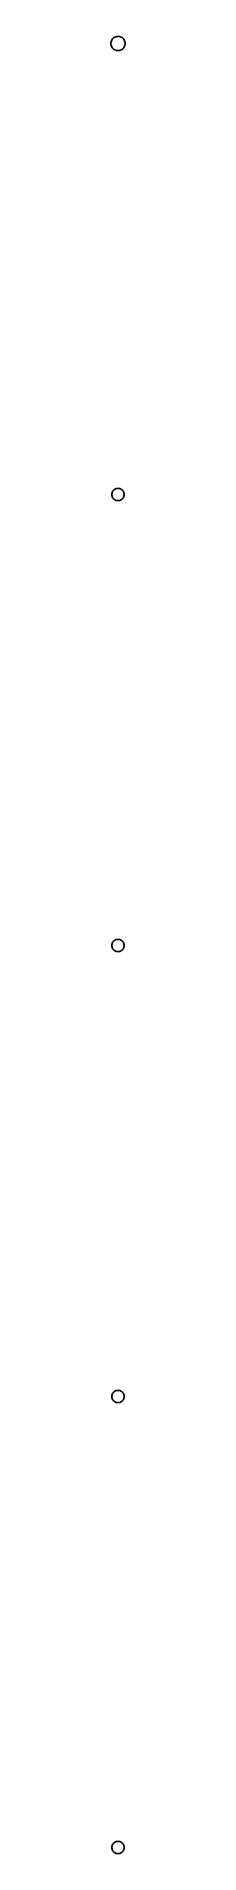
# Model space of a CAD drawing. Header units: metres. Extents: x -2 to 2, y -1 to 442.
import ezdxf

# ---------------------------------------------------------------- set-up
doc = ezdxf.new("R2010")
doc.units = ezdxf.units.M

msp = doc.modelspace()

# ---------------------------------------------------------------- linework, layer by layer
for p, q in [((-1.73, 440.22), (-1.75, 440)), ((-1.75, 440), (-1.73, 439.78)), ((-1.69, 440.43), (-1.73, 440.22)), ((-1.73, 439.78), (-1.69, 439.57)), ((-1.62, 440.64), (-1.69, 440.43)), ((-1.69, 439.57), (-1.62, 439.36)), ((-1.53, 440.84), (-1.62, 440.64)), ((-1.62, 439.36), (-1.53, 439.16)), ((-1.41, 441.03), (-1.53, 440.84)), ((-1.53, 439.16), (-1.41, 438.97)), ((-1.27, 441.2), (-1.41, 441.03)), ((-1.41, 438.97), (-1.27, 438.8)), ((-1.11, 441.35), (-1.27, 441.2)), ((-0.94, 441.48), (-1.11, 441.35)), ((-0.74, 441.58), (-0.94, 441.48)), ((-0.54, 441.66), (-0.74, 441.58)), ((-0.33, 441.72), (-0.54, 441.66)), ((-0.11, 441.74), (-0.33, 441.72)), ((0.11, 441.74), (-0.11, 441.74)), ((0.33, 441.72), (0.11, 441.74)), ((0.54, 441.66), (0.33, 441.72)), ((0.74, 441.58), (0.54, 441.66)), ((0.94, 441.48), (0.74, 441.58)), ((1.11, 441.35), (0.94, 441.48)), ((1.27, 441.2), (1.11, 441.35)), ((1.41, 441.03), (1.27, 441.2)), ((1.27, 438.8), (1.41, 438.97)), ((1.53, 440.84), (1.41, 441.03)), ((1.41, 438.97), (1.53, 439.16)), ((1.62, 440.64), (1.53, 440.84)), ((1.53, 439.16), (1.62, 439.36)), ((1.69, 440.43), (1.62, 440.64)), ((1.62, 439.36), (1.69, 439.57)), ((1.73, 440.22), (1.69, 440.43)), ((1.69, 439.57), (1.73, 439.78)), ((1.75, 440), (1.73, 440.22)), ((1.73, 439.78), (1.75, 440)), ((-1.27, 438.8), (-1.11, 438.65)), ((-1.11, 438.65), (-0.94, 438.52)), ((-0.94, 438.52), (-0.74, 438.42)), ((-0.74, 438.42), (-0.54, 438.34)), ((-0.54, 438.34), (-0.33, 438.28)), ((-0.33, 438.28), (-0.11, 438.26)), ((-0.11, 438.26), (0.11, 438.26)), ((0.11, 438.26), (0.33, 438.28)), ((0.33, 438.28), (0.54, 438.34)), ((0.54, 438.34), (0.74, 438.42)), ((0.74, 438.42), (0.94, 438.52)), ((0.94, 438.52), (1.11, 438.65)), ((1.11, 438.65), (1.27, 438.8)), ((-1.49, 330.19), (-1.5, 330)), ((-1.5, 330), (-1.49, 329.81)), ((-1.45, 330.37), (-1.49, 330.19)), ((-1.49, 329.81), (-1.45, 329.63)), ((-1.39, 330.55), (-1.45, 330.37)), ((-1.45, 329.63), (-1.39, 329.45)), ((-1.31, 330.72), (-1.39, 330.55)), ((-1.39, 329.45), (-1.31, 329.28)), ((-1.21, 330.88), (-1.31, 330.72)), ((-1.31, 329.28), (-1.21, 329.12)), ((-1.09, 331.03), (-1.21, 330.88)), ((-1.21, 329.12), (-1.09, 328.97)), ((-0.96, 331.16), (-1.09, 331.03)), ((-1.09, 328.97), (-0.96, 328.84)), ((-0.8, 331.27), (-0.96, 331.16)), ((-0.96, 328.84), (-0.8, 328.73)), ((-0.64, 331.36), (-0.8, 331.27)), ((-0.8, 328.73), (-0.64, 328.64)), ((-0.46, 331.43), (-0.64, 331.36)), ((-0.64, 328.64), (-0.46, 328.57)), ((-0.28, 331.47), (-0.46, 331.43)), ((-0.46, 328.57), (-0.28, 328.53)), ((-0.09, 331.5), (-0.28, 331.47)), ((-0.28, 328.53), (-0.09, 328.5)), ((0.09, 331.5), (-0.09, 331.5)), ((-0.09, 328.5), (0.09, 328.5)), ((0.28, 331.47), (0.09, 331.5)), ((0.09, 328.5), (0.28, 328.53)), ((0.46, 331.43), (0.28, 331.47)), ((0.28, 328.53), (0.46, 328.57)), ((0.64, 331.36), (0.46, 331.43)), ((0.46, 328.57), (0.64, 328.64)), ((0.8, 331.27), (0.64, 331.36)), ((0.64, 328.64), (0.8, 328.73)), ((0.96, 331.16), (0.8, 331.27)), ((0.8, 328.73), (0.96, 328.84)), ((1.09, 331.03), (0.96, 331.16)), ((0.96, 328.84), (1.09, 328.97)), ((1.21, 330.88), (1.09, 331.03)), ((1.09, 328.97), (1.21, 329.12)), ((1.31, 330.72), (1.21, 330.88)), ((1.21, 329.12), (1.31, 329.28)), ((1.39, 330.55), (1.31, 330.72)), ((1.31, 329.28), (1.39, 329.45)), ((1.45, 330.37), (1.39, 330.55)), ((1.39, 329.45), (1.45, 329.63)), ((1.49, 330.19), (1.45, 330.37)), ((1.45, 329.63), (1.49, 329.81)), ((1.5, 330), (1.49, 330.19)), ((1.49, 329.81), (1.5, 330)), ((-1.49, 220.19), (-1.5, 220)), ((-1.5, 220), (-1.49, 219.81)), ((-1.45, 220.37), (-1.49, 220.19)), ((-1.49, 219.81), (-1.45, 219.63)), ((-1.39, 220.55), (-1.45, 220.37)), ((-1.45, 219.63), (-1.39, 219.45)), ((-1.31, 220.72), (-1.39, 220.55)), ((-1.39, 219.45), (-1.31, 219.28)), ((-1.21, 220.88), (-1.31, 220.72)), ((-1.31, 219.28), (-1.21, 219.12)), ((-1.09, 221.03), (-1.21, 220.88)), ((-1.21, 219.12), (-1.09, 218.97)), ((-0.96, 221.16), (-1.09, 221.03)), ((-1.09, 218.97), (-0.96, 218.84)), ((-0.8, 221.27), (-0.96, 221.16)), ((-0.96, 218.84), (-0.8, 218.73)), ((-0.64, 221.36), (-0.8, 221.27)), ((-0.8, 218.73), (-0.64, 218.64)), ((-0.46, 221.43), (-0.64, 221.36)), ((-0.64, 218.64), (-0.46, 218.57)), ((-0.28, 221.47), (-0.46, 221.43)), ((-0.46, 218.57), (-0.28, 218.53)), ((-0.09, 221.5), (-0.28, 221.47)), ((-0.28, 218.53), (-0.09, 218.5)), ((0.09, 221.5), (-0.09, 221.5)), ((-0.09, 218.5), (0.09, 218.5)), ((0.28, 221.47), (0.09, 221.5)), ((0.09, 218.5), (0.28, 218.53)), ((0.46, 221.43), (0.28, 221.47)), ((0.28, 218.53), (0.46, 218.57)), ((0.64, 221.36), (0.46, 221.43)), ((0.46, 218.57), (0.64, 218.64)), ((0.8, 221.27), (0.64, 221.36)), ((0.64, 218.64), (0.8, 218.73)), ((0.96, 221.16), (0.8, 221.27)), ((0.8, 218.73), (0.96, 218.84)), ((1.09, 221.03), (0.96, 221.16)), ((0.96, 218.84), (1.09, 218.97)), ((1.21, 220.88), (1.09, 221.03)), ((1.09, 218.97), (1.21, 219.12)), ((1.31, 220.72), (1.21, 220.88)), ((1.21, 219.12), (1.31, 219.28)), ((1.39, 220.55), (1.31, 220.72)), ((1.31, 219.28), (1.39, 219.45)), ((1.45, 220.37), (1.39, 220.55)), ((1.39, 219.45), (1.45, 219.63)), ((1.49, 220.19), (1.45, 220.37)), ((1.45, 219.63), (1.49, 219.81)), ((1.5, 220), (1.49, 220.19)), ((1.49, 219.81), (1.5, 220)), ((-1.21, 110.88), (-1.31, 110.72)), ((-1.09, 111.03), (-1.21, 110.88)), ((-0.96, 111.16), (-1.09, 111.03)), ((-0.8, 111.27), (-0.96, 111.16)), ((-0.64, 111.36), (-0.8, 111.27)), ((-0.46, 111.43), (-0.64, 111.36)), ((-0.28, 111.47), (-0.46, 111.43)), ((-0.09, 111.5), (-0.28, 111.47)), ((0.09, 111.5), (-0.09, 111.5)), ((0.28, 111.47), (0.09, 111.5)), ((0.46, 111.43), (0.28, 111.47)), ((0.64, 111.36), (0.46, 111.43)), ((0.8, 111.27), (0.64, 111.36)), ((0.96, 111.16), (0.8, 111.27)), ((1.09, 111.03), (0.96, 111.16)), ((1.21, 110.88), (1.09, 111.03)), ((1.31, 110.72), (1.21, 110.88)), ((-1.49, 110.19), (-1.5, 110)), ((-1.5, 110), (-1.49, 109.81)), ((-1.45, 110.37), (-1.49, 110.19)), ((-1.49, 109.81), (-1.45, 109.63)), ((-1.39, 110.55), (-1.45, 110.37)), ((-1.45, 109.63), (-1.39, 109.45)), ((-1.31, 110.72), (-1.39, 110.55)), ((-1.39, 109.45), (-1.31, 109.28)), ((-1.31, 109.28), (-1.21, 109.12)), ((-1.21, 109.12), (-1.09, 108.97)), ((-1.09, 108.97), (-0.96, 108.84)), ((-0.96, 108.84), (-0.8, 108.73)), ((-0.8, 108.73), (-0.64, 108.64)), ((-0.64, 108.64), (-0.46, 108.57)), ((-0.46, 108.57), (-0.28, 108.53)), ((-0.28, 108.53), (-0.09, 108.5)), ((-0.09, 108.5), (0.09, 108.5)), ((0.09, 108.5), (0.28, 108.53)), ((0.28, 108.53), (0.46, 108.57)), ((0.46, 108.57), (0.64, 108.64)), ((0.64, 108.64), (0.8, 108.73)), ((0.8, 108.73), (0.96, 108.84)), ((0.96, 108.84), (1.09, 108.97)), ((1.09, 108.97), (1.21, 109.12)), ((1.21, 109.12), (1.31, 109.28)), ((1.39, 110.55), (1.31, 110.72)), ((1.31, 109.28), (1.39, 109.45)), ((1.45, 110.37), (1.39, 110.55)), ((1.39, 109.45), (1.45, 109.63)), ((1.49, 110.19), (1.45, 110.37)), ((1.45, 109.63), (1.49, 109.81)), ((1.5, 110), (1.49, 110.19)), ((1.49, 109.81), (1.5, 110)), ((-1.49, 0.19), (-1.5, 0)), ((-1.5, 0), (-1.49, -0.19)), ((-1.45, 0.37), (-1.49, 0.19)), ((-1.39, 0.55), (-1.45, 0.37)), ((-1.31, 0.72), (-1.39, 0.55)), ((-1.21, 0.88), (-1.31, 0.72)), ((-1.09, 1.03), (-1.21, 0.88)), ((-0.96, 1.16), (-1.09, 1.03)), ((-0.8, 1.27), (-0.96, 1.16)), ((-0.64, 1.36), (-0.8, 1.27)), ((-0.46, 1.43), (-0.64, 1.36)), ((-0.28, 1.47), (-0.46, 1.43)), ((-0.09, 1.5), (-0.28, 1.47)), ((0.09, 1.5), (-0.09, 1.5)), ((0.28, 1.47), (0.09, 1.5)), ((0.46, 1.43), (0.28, 1.47)), ((0.64, 1.36), (0.46, 1.43)), ((0.8, 1.27), (0.64, 1.36)), ((0.96, 1.16), (0.8, 1.27)), ((1.09, 1.03), (0.96, 1.16)), ((1.21, 0.88), (1.09, 1.03)), ((1.31, 0.72), (1.21, 0.88)), ((1.39, 0.55), (1.31, 0.72)), ((1.45, 0.37), (1.39, 0.55)), ((1.49, 0.19), (1.45, 0.37)), ((1.5, 0), (1.49, 0.19)), ((1.49, -0.19), (1.5, 0)), ((-1.49, -0.19), (-1.45, -0.37)), ((-1.45, -0.37), (-1.39, -0.55)), ((-1.39, -0.55), (-1.31, -0.72)), ((-1.31, -0.72), (-1.21, -0.88)), ((-1.21, -0.88), (-1.09, -1.03)), ((-1.09, -1.03), (-0.96, -1.16)), ((-0.96, -1.16), (-0.8, -1.27)), ((-0.8, -1.27), (-0.64, -1.36)), ((-0.64, -1.36), (-0.46, -1.43)), ((-0.46, -1.43), (-0.28, -1.47)), ((-0.28, -1.47), (-0.09, -1.5)), ((-0.09, -1.5), (0.09, -1.5)), ((0.09, -1.5), (0.28, -1.47)), ((0.28, -1.47), (0.46, -1.43)), ((0.46, -1.43), (0.64, -1.36)), ((0.64, -1.36), (0.8, -1.27)), ((0.8, -1.27), (0.96, -1.16)), ((0.96, -1.16), (1.09, -1.03)), ((1.09, -1.03), (1.21, -0.88)), ((1.21, -0.88), (1.31, -0.72)), ((1.31, -0.72), (1.39, -0.55)), ((1.39, -0.55), (1.45, -0.37)), ((1.45, -0.37), (1.49, -0.19))]:
    msp.add_line(p, q)

doc.saveas('drawing.dxf')
